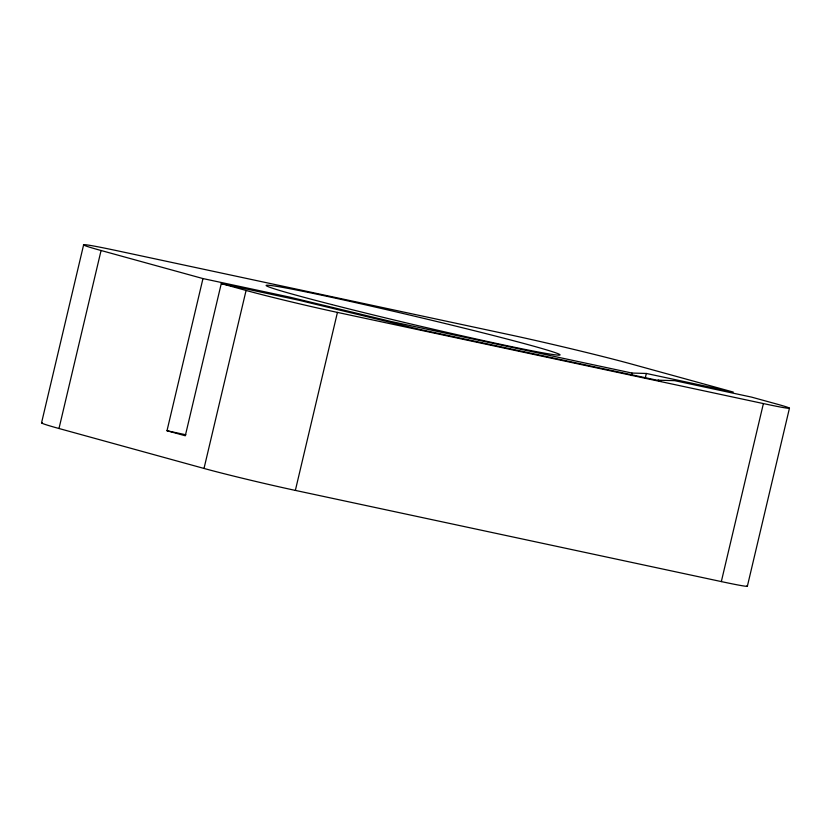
<?xml version="1.0" encoding="UTF-8"?>
<svg xmlns="http://www.w3.org/2000/svg" width="831" height="831" viewBox="0 0 831 831"><rect width="100%" height="100%" fill="white"/><g stroke="black" fill="none" stroke-linecap="round" stroke-linejoin="round"><path stroke-width="1.25" d="M41.55 422.823L83.63 244.813M746.903 585.855A67.041 1.87 13.3 0 1 721.329 581.586L295.358 490.404A67.041 1.87 13.3 0 1 204.011 468.445L58.991 428.505L101.07 250.505A89.384 2.493 13.3 0 1 118.355 250.993L509.548 334.727A89.384 2.493 13.3 0 1 631.352 364.009L733.254 392.076L646.321 373.462L631.986 373.057L390.923 321.462L289.905 297.176L202.972 278.572L101.07 250.505M221.264 283.61L246.08 290.445A67.041 1.87 13.3 0 0 337.438 312.404L763.398 403.575A67.041 1.87 13.3 0 0 776.372 403.949L751.546 397.114L674.699 380.66L657.84 380.183L661.216 381.107L420.247 329.533L298.111 300.053L221.264 283.61L185.292 435.776L167 430.738L202.972 278.572M204.011 468.445L246.08 290.445M295.358 490.404L337.438 312.404M631.394 375.57L631.986 373.057M645.136 378.5L646.321 373.462M721.329 581.586L763.398 403.575M747.37 586.219L789.45 408.208M167 430.738L185.895 434.79M58.991 428.505A89.384 2.493 13.3 0 1 42.412 422.688M331.621 304.53A150.837 4.207 13.3 0 0 559.72 355.086A150.837 4.207 13.3 0 0 348.386 301.009A150.837 4.207 13.3 0 0 331.621 304.53"/></g></svg>
